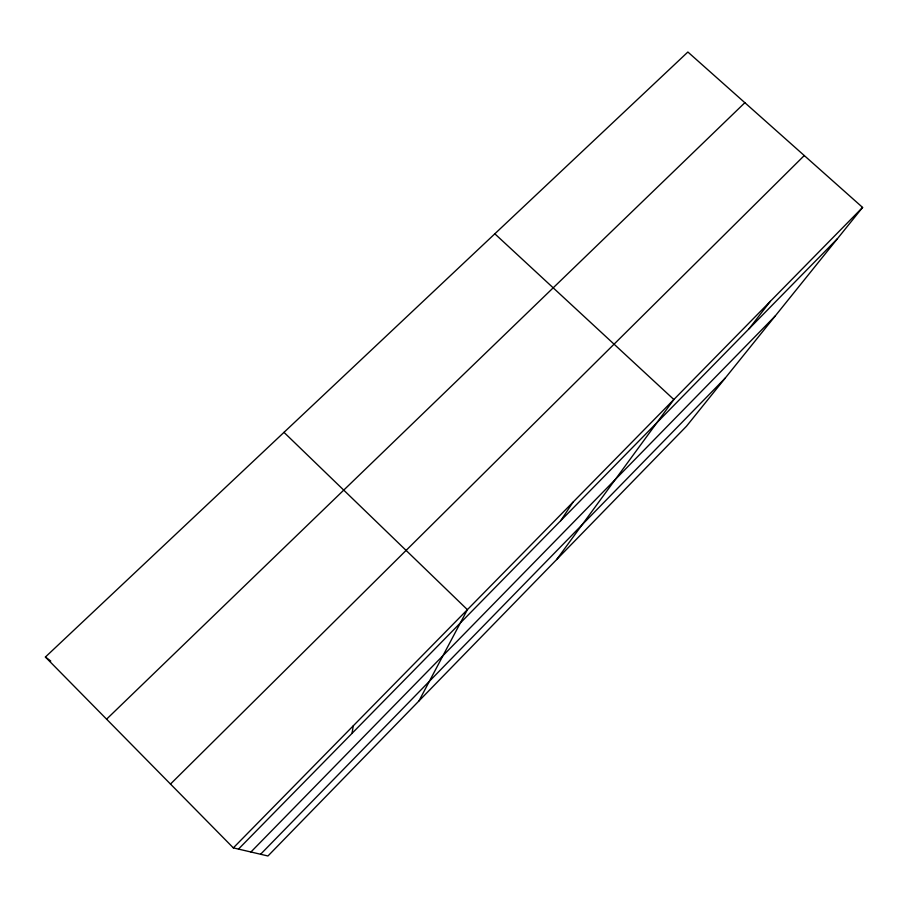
<?xml version="1.0" encoding="UTF-8"?>
<svg xmlns="http://www.w3.org/2000/svg" width="908" height="908" viewBox="0 0 908 908"><rect width="100%" height="100%" fill="white"/><g stroke="black" fill="none" stroke-linecap="round" stroke-linejoin="round"><path stroke-width="1.36" d="M351.998 733.414L353.269 725.821M418.94 700.953L467.393 609.665L283.988 432.356M560.735 520.681L573.005 502.181M556.661 559.544L673.861 399.52L494.826 233.81M749.055 328.764L770.302 301.365M862.6 207.433L686.459 426.261L267.962 855.983L233.333 847.879L45.4 657.029L687.878 52.017L862.6 207.433L233.333 847.879M250.926 851.999L775.239 315.973M260.607 854.258L725.288 378.023M238.486 849.082L837.426 238.702M170.488 784.058L804.272 155.552M106.588 719.17L744.866 102.706M45.4 657.029L50.757 661.047"/></g></svg>
